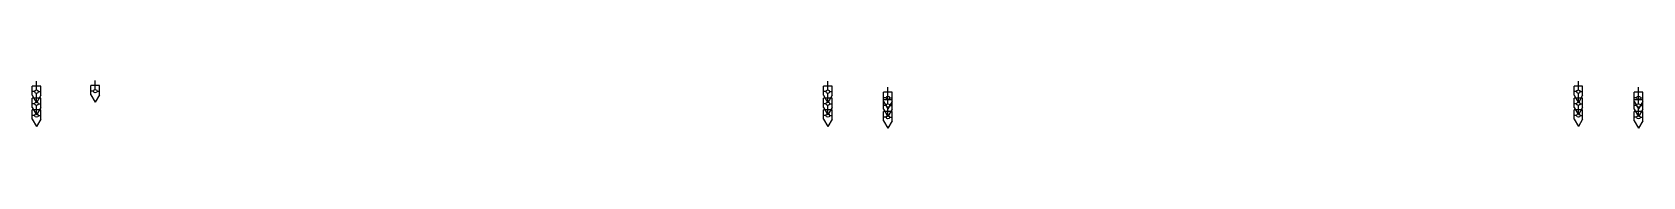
# Model space of a CAD drawing. Header units: inches. Extents: x -98933 to 1585249, y -3352739 to 192771.
# Drawn here: x 69775 to 77062, y 192555 to 192771 of the extents above; entities that cross this region are included whole.
import ezdxf

# ---------------------------------------------------------------- set-up
doc = ezdxf.new("R2010")
doc.units = ezdxf.units.IN
doc.header["$MEASUREMENT"] = 0
doc.layers.get('0').update_dxf_attribs({"lineweight": 0})
doc.layers.add('DIM', color=7, linetype='Continuous', lineweight=0)

# ---------------------------------------------------------------- blocks, each defined once
blk = doc.blocks.new('vbg')
at = {"color": 6, "lineweight": 25, "ltscale": 25}
for p, q in [((-160209.7, -17546.7), (-160249.7, -17546.7)), ((-160185.7, -17527.1), (-160227.5, -17527.1)), ((-160227.5, -17527.1), (-160227.5, -17566.2)), ((-160185.7, -17566.2), (-160227.5, -17566.2)), ((-160201.9, -17538.8), (-160201.9, -17527.1)), ((-160201.9, -17554.5), (-160201.9, -17566.2)), ((-160185.7, -17527.1), (-160151.6, -17546.7)), ((-160185.7, -17566.2), (-160151.6, -17546.7))]:
    blk.add_line(p, q, dxfattribs=at)
blk.add_circle((-160201.9, -17546.7), 7.81, dxfattribs=at)

msp = doc.modelspace()

# ---------------------------------------------------------------- block references
at = {"layer": 'DIM', "xscale": 0.9989594172802754, "yscale": 0.9989594172802754, "zscale": 0.9989594172746421, "rotation": 270}
for p in [(87323.4, 32686.11), (87589.21, 32688.11), (90903.49, 32686.11), (91175.49, 32658.11), (94299.07, 32686.11), (94571.07, 32658.11), (87323.4, 32631.11), (90903.49, 32631.11), (91175.49, 32623.11), (94299.07, 32631.11), (94571.07, 32623.11), (87323.4, 32578.11), (90903.49, 32578.11), (91175.49, 32570.11), (94299.07, 32578.11), (94571.07, 32570.11)]:
    msp.add_blockref('vbg', p, dxfattribs=at)

doc.saveas('drawing.dxf')
